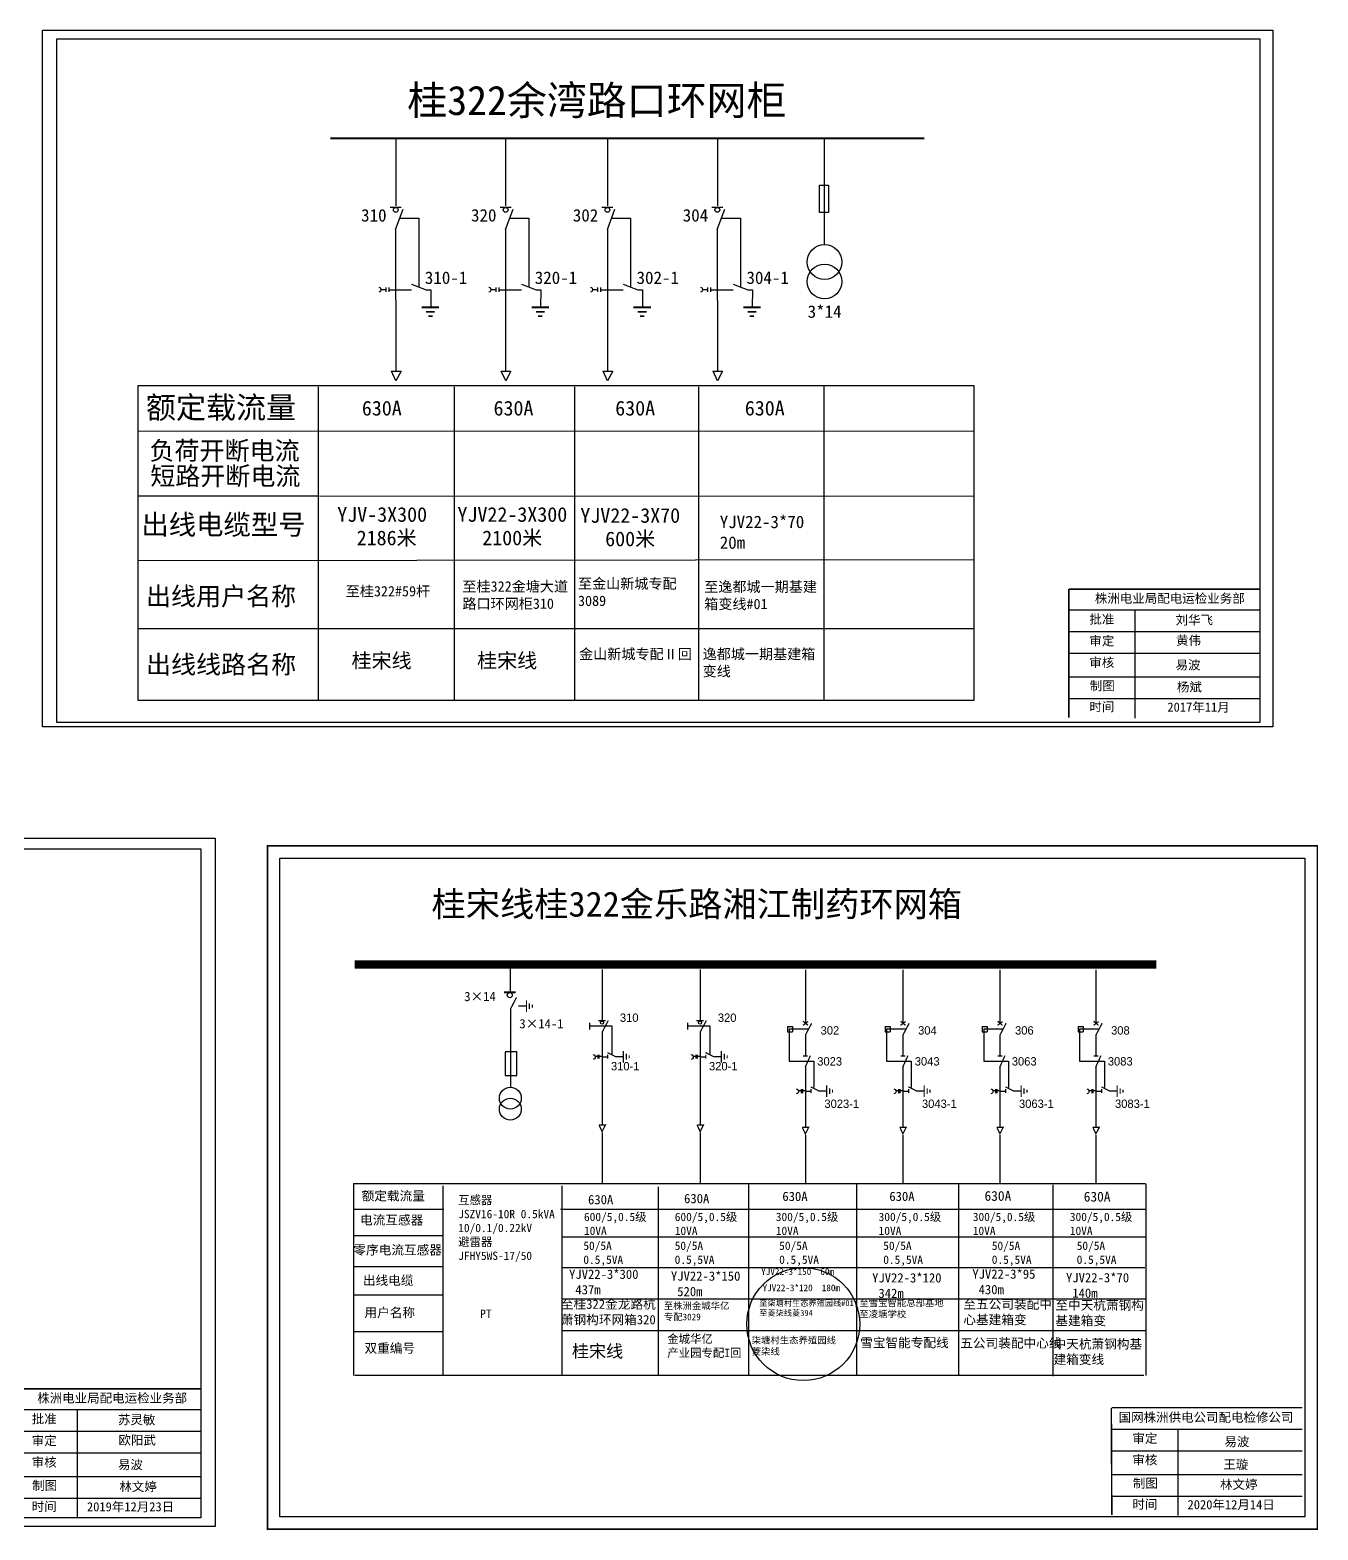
# Model space of a CAD drawing. Extents: x 1290 to 1704, y -528 to -159.
# Drawn here: x 1549.5 to 1703.5, y -339 to -159.7 of the extents above; entities that cross this region are included whole.
import ezdxf

# ---------------------------------------------------------------- set-up
doc = ezdxf.new("R2010")
doc.units = 0
doc.header["$LTSCALE"] = 0.774411
doc.linetypes.add('ACAD_ISO02W100', pattern=[15, 12, -3])
doc.linetypes.add('CENTER', pattern=[50.8, 31.75, -6.35, 6.35, -6.35])
doc.layers.get('0').update_dxf_attribs({"linetype": 'CONTINUOUS'})
doc.layers.add('2', color=7, linetype='CONTINUOUS')
doc.styles.add('HZ', font='')
doc.styles.add('hztxt_txtstyle_0.00_0_0', font='simkai.ttf')
doc.styles.add('hztxt_txtstyle_1.80_0_0', font='', dxfattribs={"height": 1.8, "bigfont": 'hztxt.shx'})
doc.styles.add('hztxt_txtstyle_2.70_0_0', font='simkai.ttf', dxfattribs={"height": 2.7})
doc.styles.add('KaiTi_GB2312_txtstyle_1.09_0_0', font='', dxfattribs={"height": 1.0944})
doc.styles.add('KaiTi_txtstyle_0.80_0_0', font='simkai.ttf', dxfattribs={"height": 0.8})
doc.styles.add('KaiTi_txtstyle_1.11_0_0', font='simkai.ttf', dxfattribs={"height": 1.109414})
doc.styles.get("Standard").update_dxf_attribs({"font": '', "height": 2.5})
doc.styles.add('STYLE1', font='txt.shx', dxfattribs={"height": 2.6})
doc.styles.add('字体', font='', dxfattribs={"height": 2.5})
doc.styles.get('HZ').set_extended_font_data('SimSun')
doc.styles.get('hztxt_txtstyle_1.80_0_0').set_extended_font_data('hztxt')
doc.styles.get('KaiTi_GB2312_txtstyle_1.09_0_0').set_extended_font_data('KaiTi_GB2312')
doc.styles.get('Standard').set_extended_font_data('SimSun')
doc.styles.get('字体').set_extended_font_data('KaiTi_GB2312')

# ---------------------------------------------------------------- blocks, each defined once
blk = doc.blocks.new('JD')
for points in [[(-2, 0.2), (-2, -0.2), (2, 0.2), (2, -0.2)], [(1, -1.2), (1, -0.8), (-1, -1.2), (-1, -0.8)], [(-0.5, -1.8), (-0.5, -2.2), (0.5, -1.8), (0.5, -2.2)]]:
    blk.add_trace(points)

msp = doc.modelspace()

# ---------------------------------------------------------------- linework, layer by layer
at = {"linetype": 'Continuous', "lineweight": 50}
msp.add_line((1585.47, -172.6), (1656.44, -172.67), dxfattribs=at)
for p, q in [((1593.25, -172.76), (1593.25, -180.72)), ((1606.39, -172.76), (1606.39, -180.72)), ((1618.56, -172.76), (1618.56, -180.72)), ((1631.7, -172.76), (1631.7, -180.72)), ((1644.48, -172.61), (1644.48, -185.34)), ((1592.59, -180.88), (1593.91, -180.88)), ((1605.73, -180.88), (1607.05, -180.88)), ((1617.9, -180.88), (1619.22, -180.88)), ((1631.04, -180.88), (1632.36, -180.88)), ((1593.24, -183.52), (1593.25, -200.47)), ((1606.38, -183.52), (1606.39, -200.47)), ((1618.55, -183.52), (1618.56, -200.47)), ((1631.69, -183.52), (1631.7, -200.47)), ((1597.44, -190.73), (1597.43, -192.82)), ((1610.58, -190.73), (1610.57, -192.82)), ((1622.75, -190.73), (1622.74, -192.82)), ((1635.89, -190.73), (1635.88, -192.82)), ((1592.71, -200.46), (1593.88, -200.46)), ((1593.27, -201.63), (1592.73, -200.46)), ((1593.88, -200.46), (1593.27, -201.63)), ((1605.85, -200.46), (1607.02, -200.46)), ((1606.41, -201.63), (1605.86, -200.46)), ((1607.02, -200.46), (1606.41, -201.63)), ((1618.02, -200.46), (1619.19, -200.46)), ((1618.58, -201.63), (1618.04, -200.46)), ((1619.19, -200.46), (1618.58, -201.63)), ((1631.16, -200.46), (1632.33, -200.46)), ((1631.72, -201.63), (1631.18, -200.46)), ((1632.33, -200.46), (1631.72, -201.63)), ((1562.45, -239.86), (1562.46, -202.17)), ((1562.46, -202.17), (1662.38, -202.17)), ((1583.97, -202.35), (1583.97, -239.84)), ((1600.23, -202.35), (1600.23, -239.83)), ((1614.64, -202.35), (1614.64, -239.83)), ((1629.45, -202.35), (1629.45, -239.83)), ((1644.43, -202.17), (1644.43, -239.83)), ((1662.38, -202.17), (1662.38, -239.83)), ((1562.48, -207.65), (1662.38, -207.6)), ((1562.52, -215.37), (1584.06, -215.37)), ((1584.14, -215.37), (1662.38, -215.41)), ((1662.38, -223.01), (1562.48, -223.15)), ((1662.38, -231.29), (1562.45, -231.28)), ((1662.38, -239.83), (1562.46, -239.84)), ((1606.93, -271.41), (1606.93, -274.7)), ((1617.91, -272.01), (1617.91, -278.12)), ((1606.95, -276.73), (1606.95, -286.06)), ((1607.93, -276.36), (1608.87, -276.36)), ((1617.91, -279.49), (1617.91, -290.59)), ((1617.91, -282.44), (1618.6, -282.44)), ((1619.51, -282.42), (1620.45, -282.42)), ((1598.99, -300.69), (1588.28, -300.69)), ((1598.95, -303.84), (1588.24, -303.84)), ((1598.95, -307.55), (1588.24, -307.55)), ((1598.91, -310.94), (1588.2, -310.94)), ((1598.95, -315.35), (1588.24, -315.35))]:
    msp.add_line(p, q)
at = {"linetype": 'Continuous'}
for p, q in [((1593.24, -183.52), (1594.15, -181.11)), ((1606.38, -183.52), (1607.29, -181.11)), ((1618.55, -183.52), (1619.46, -181.11)), ((1631.69, -183.52), (1632.6, -181.11)), ((1593.75, -182.17), (1596.01, -182.17)), ((1596.01, -182.18), (1596.02, -190.4)), ((1606.89, -182.17), (1609.15, -182.17)), ((1609.15, -182.18), (1609.16, -190.4)), ((1619.06, -182.17), (1621.33, -182.17)), ((1621.33, -182.18), (1621.33, -190.4)), ((1632.2, -182.17), (1634.46, -182.17)), ((1634.46, -182.18), (1634.47, -190.4)), ((1595.14, -190.07), (1596.89, -190.73)), ((1608.28, -190.07), (1610.03, -190.73)), ((1620.45, -190.07), (1622.2, -190.73)), ((1633.59, -190.07), (1635.34, -190.73)), ((1592.07, -190.73), (1591.52, -190.73)), ((1592.07, -190.47), (1592.07, -190.98)), ((1592.42, -190.47), (1592.42, -190.98)), ((1592.44, -190.73), (1595.14, -190.73)), ((1596.89, -190.73), (1597.44, -190.73)), ((1605.21, -190.73), (1604.66, -190.73)), ((1605.21, -190.47), (1605.21, -190.98)), ((1605.56, -190.47), (1605.56, -190.98)), ((1605.58, -190.73), (1608.28, -190.73)), ((1610.03, -190.73), (1610.58, -190.73)), ((1617.38, -190.73), (1616.83, -190.73)), ((1617.38, -190.47), (1617.38, -190.98)), ((1617.73, -190.47), (1617.73, -190.98)), ((1617.75, -190.73), (1620.45, -190.73)), ((1622.2, -190.73), (1622.75, -190.73)), ((1630.52, -190.73), (1629.97, -190.73)), ((1630.52, -190.47), (1630.52, -190.98)), ((1630.87, -190.47), (1630.87, -190.98)), ((1630.89, -190.73), (1633.59, -190.73)), ((1635.34, -190.73), (1635.89, -190.73)), ((1673.73, -229.01), (1696.48, -229.01)), ((1681.62, -229.01), (1681.62, -241.94)), ((1673.73, -231.61), (1696.48, -231.61)), ((1673.73, -234.2), (1696.48, -234.2)), ((1673.73, -237.02), (1696.48, -237.02)), ((1673.73, -239.61), (1696.48, -239.61)), ((1588.26, -320.55), (1588.26, -297.61)), ((1598.89, -297.86), (1598.89, -320.55)), ((1613.1, -297.86), (1613.1, -320.55)), ((1624.62, -298.01), (1624.62, -320.53)), ((1547.29, -324.62), (1570.04, -324.62)), ((1555.18, -324.62), (1555.18, -337.56)), ((1547.29, -327.22), (1570.04, -327.22)), ((1547.29, -329.81), (1570.04, -329.81)), ((1547.29, -332.64), (1570.04, -332.64)), ((1547.29, -335.23), (1570.04, -335.23))]:
    msp.add_line(p, q, dxfattribs=at)
at = {"color": 0}
for p, q in [((1629.63, -272.01), (1629.63, -278.12)), ((1642.22, -272.05), (1642.22, -278.46)), ((1653.88, -272.05), (1653.88, -278.46)), ((1665.48, -272.05), (1665.48, -278.46)), ((1676.95, -272.05), (1676.95, -278.46)), ((1629.63, -279.49), (1629.63, -290.59)), ((1640.09, -278.81), (1640.69, -278.81)), ((1640.09, -278.81), (1640.09, -279.48)), ((1640.09, -279.48), (1640.69, -279.48)), ((1640.69, -278.81), (1640.69, -279.48)), ((1651.75, -278.81), (1652.35, -278.81)), ((1651.75, -278.81), (1651.75, -279.48)), ((1651.75, -279.48), (1652.35, -279.48)), ((1652.35, -278.81), (1652.35, -279.48)), ((1663.35, -278.81), (1663.94, -278.81)), ((1663.35, -278.81), (1663.35, -279.48)), ((1663.35, -279.48), (1663.94, -279.48)), ((1663.94, -278.81), (1663.94, -279.48)), ((1674.82, -278.81), (1675.42, -278.81)), ((1674.82, -278.81), (1674.82, -279.48)), ((1674.82, -279.48), (1675.42, -279.48)), ((1675.42, -278.81), (1675.42, -279.48)), ((1642.22, -279.83), (1642.22, -282.3)), ((1653.88, -279.83), (1653.88, -282.3)), ((1665.48, -279.83), (1665.48, -282.3)), ((1676.95, -279.83), (1676.95, -282.3)), ((1629.63, -282.44), (1630.32, -282.44)), ((1631.23, -282.42), (1632.17, -282.42)), ((1642.22, -283.54), (1642.22, -290.85)), ((1653.88, -283.54), (1653.88, -290.85)), ((1665.48, -283.54), (1665.48, -290.85)), ((1676.95, -283.54), (1676.95, -290.85)), ((1642.22, -286.54), (1642.91, -286.54)), ((1643.81, -286.52), (1644.75, -286.52)), ((1653.88, -286.54), (1654.57, -286.54)), ((1655.47, -286.52), (1656.41, -286.52)), ((1665.48, -286.54), (1666.17, -286.54)), ((1667.07, -286.52), (1668.01, -286.52)), ((1676.95, -286.54), (1677.64, -286.54)), ((1678.55, -286.52), (1679.49, -286.52))]:
    msp.add_line(p, q, dxfattribs=at)
at = {"color": 0, "linetype": 'ACAD_ISO02W100'}
for p, q in [((1642.52, -279.16), (1640.28, -279.16)), ((1640.28, -279.16), (1640.28, -282.97)), ((1654.18, -279.16), (1651.94, -279.16)), ((1651.94, -279.16), (1651.94, -282.97)), ((1665.78, -279.16), (1663.54, -279.16)), ((1663.54, -279.16), (1663.54, -282.97)), ((1677.25, -279.16), (1675.01, -279.16)), ((1675.01, -279.16), (1675.01, -282.97)), ((1640.28, -282.97), (1643.23, -282.97)), ((1643.23, -282.97), (1643.23, -286.11)), ((1651.94, -282.97), (1654.89, -282.97)), ((1654.89, -282.97), (1654.89, -286.11)), ((1663.54, -282.97), (1666.49, -282.97)), ((1666.49, -282.97), (1666.49, -286.11)), ((1675.01, -282.97), (1677.97, -282.97)), ((1677.97, -282.97), (1677.97, -286.11))]:
    msp.add_line(p, q, dxfattribs=at)
at = {"linetype": 'CENTER'}
msp.add_line((1617.92, -291.49), (1617.92, -297.62), dxfattribs=at)
at = {"color": 0, "linetype": 'CENTER'}
for p, q in [((1629.64, -291.49), (1629.64, -297.62)), ((1642.22, -291.83), (1642.22, -297.59)), ((1653.88, -291.83), (1653.88, -297.59)), ((1665.48, -291.83), (1665.48, -297.59)), ((1676.96, -291.83), (1676.96, -297.59))]:
    msp.add_line(p, q, dxfattribs=at)
at = {"color": 0, "linetype": 'Continuous'}
for p, q in [((1588.22, -297.61), (1682.88, -297.61)), ((1635.44, -297.65), (1635.44, -320.55)), ((1648.34, -297.65), (1648.34, -320.55)), ((1660.54, -297.67), (1660.54, -320.56)), ((1682.94, -297.62), (1682.94, -320.57)), ((1671.81, -297.75), (1671.81, -320.64)), ((1612.93, -300.67), (1682.92, -300.67)), ((1613.1, -303.97), (1682.94, -303.97)), ((1613.1, -307.65), (1682.82, -307.65)), ((1613.1, -311.38), (1683.01, -311.38)), ((1613.1, -315.17), (1682.92, -315.17)), ((1682.67, -320.55), (1588.34, -320.55)), ((1678.87, -324.36), (1701.63, -324.36)), ((1678.87, -326.95), (1701.63, -326.95)), ((1686.77, -327.01), (1686.77, -337.29)), ((1678.87, -329.55), (1701.63, -329.55)), ((1678.87, -332.37), (1701.63, -332.37)), ((1678.87, -334.96), (1701.63, -334.96))]:
    msp.add_line(p, q, dxfattribs=at)
at = {"linetype": 'Continuous'}
for points in [[(1551.01, -159.68), (1698.11, -159.68), (1698.11, -242.98), (1551.01, -242.98)], [(1552.75, -160.72), (1696.55, -160.72), (1696.55, -242.46), (1552.75, -242.46)], [(1643.92, -178.25), (1644.99, -178.25), (1644.99, -181.51), (1643.92, -181.51)], [(1438.63, -256.31), (1571.66, -256.31), (1571.66, -338.62), (1438.63, -338.62)], [(1439.91, -257.58), (1569.96, -257.58), (1569.96, -337.56), (1439.91, -337.56)]]:
    msp.add_lwpolyline(points, close=True, dxfattribs=at)
at = {"linetype": 'Continuous', "const_width": 0.182}
for points in [[(1673.73, -226.53), (1673.71, -241.9)], [(1673.73, -226.53), (1696.48, -226.53)], [(1547.29, -322.15), (1570.04, -322.15)]]:
    msp.add_lwpolyline(points, dxfattribs=at)
at = {"color": 0, "linetype": 'Continuous', "const_width": 0.182}
msp.add_lwpolyline([(1577.93, -257.23), (1703.42, -257.23), (1703.42, -338.93), (1577.93, -338.93)], close=True, dxfattribs=at)
at = {"color": 0, "linetype": 'Continuous'}
msp.add_lwpolyline([(1579.41, -258.71), (1701.94, -258.71), (1701.94, -337.46), (1579.41, -337.46)], close=True, dxfattribs=at)
at = {"color": 0}
for points, const_width in [([(1588.34, -271.41), (1684.18, -271.41)], 0.998), ([(1629.19, -278.14), (1630.07, -278.14)], 0.15), ([(1629.63, -279.53), (1630.38, -278.11)], 0.15), ([(1641.94, -278.69), (1642.54, -278.23)], 0.15), ([(1641.94, -278.19), (1642.53, -278.68)], 0.15), ([(1642.22, -279.86), (1642.97, -278.44)], 0.15), ([(1653.6, -278.19), (1654.19, -278.68)], 0.15), ([(1653.59, -278.69), (1654.2, -278.23)], 0.15), ([(1653.88, -279.86), (1654.63, -278.44)], 0.15), ([(1665.2, -278.19), (1665.78, -278.68)], 0.15), ([(1665.19, -278.69), (1665.8, -278.23)], 0.15), ([(1665.48, -279.86), (1666.22, -278.44)], 0.15), ([(1676.67, -278.69), (1677.28, -278.23)], 0.15), ([(1676.67, -278.19), (1677.26, -278.68)], 0.15), ([(1676.95, -279.86), (1677.7, -278.44)], 0.15), ([(1630.29, -281.94), (1631.28, -282.44)], 0.15), ([(1630.32, -282.2), (1630.32, -282.67)], 0.15), ([(1641.95, -282.34), (1642.51, -282.34)], 0.15), ([(1642.19, -283.72), (1642.82, -282.31)], 0.15), ([(1653.61, -282.34), (1654.16, -282.34)], 0.15), ([(1653.85, -283.72), (1654.48, -282.31)], 0.15), ([(1665.21, -282.34), (1665.76, -282.34)], 0.15), ([(1665.45, -283.72), (1666.08, -282.31)], 0.15), ([(1676.68, -282.34), (1677.24, -282.34)], 0.15), ([(1676.92, -283.72), (1677.55, -282.31)], 0.15), ([(1642.87, -286.04), (1643.87, -286.54)], 0.15), ([(1642.91, -286.31), (1642.91, -286.77)], 0.15), ([(1654.53, -286.04), (1655.53, -286.54)], 0.15), ([(1654.57, -286.31), (1654.57, -286.77)], 0.15), ([(1666.13, -286.04), (1667.13, -286.54)], 0.15), ([(1666.17, -286.31), (1666.17, -286.77)], 0.15), ([(1677.61, -286.04), (1678.6, -286.54)], 0.15), ([(1677.64, -286.31), (1677.64, -286.77)], 0.15), ([(1629.26, -290.61), (1630.03, -290.61), (1629.64, -291.38), (1629.27, -290.6)], 0.15), ([(1641.85, -290.89), (1642.61, -290.89), (1642.22, -291.66), (1641.86, -290.88)], 0.15), ([(1653.51, -290.89), (1654.27, -290.89), (1653.88, -291.66), (1653.52, -290.88)], 0.15), ([(1665.11, -290.89), (1665.87, -290.89), (1665.48, -291.66), (1665.12, -290.88)], 0.15), ([(1676.58, -290.89), (1677.35, -290.89), (1676.96, -291.66), (1676.59, -290.88)], 0.15)]:
    msp.add_lwpolyline(points, dxfattribs=dict(at, const_width=const_width))
for points, const_width in [([(1606.18, -274.75), (1607.58, -274.75)], 0.238), ([(1606.95, -276.77), (1607.69, -275.35)], 0.15), ([(1617.47, -278.14), (1618.36, -278.14)], 0.15), ([(1617.91, -279.53), (1618.66, -278.11)], 0.15), ([(1618.57, -281.94), (1619.56, -282.44)], 0.15), ([(1618.6, -282.2), (1618.6, -282.67)], 0.15), ([(1617.55, -290.61), (1618.31, -290.61), (1617.92, -291.38), (1617.55, -290.6)], 0.15)]:
    msp.add_lwpolyline(points, dxfattribs=dict(const_width=const_width))
for points in [[(1616.4, -278.37), (1616.4, -279.2)], [(1628.12, -278.37), (1628.12, -279.2)], [(1606.35, -281.9), (1606.35, -284.7), (1607.74, -284.7), (1607.74, -281.87), (1606.35, -281.87)], [(1617.41, -282.43), (1617.09, -282.43)], [(1617.41, -282.22), (1617.41, -282.67)], [(1617.55, -282.22), (1617.55, -282.67)], [(1617.91, -282.43), (1617.55, -282.43)]]:
    msp.add_lwpolyline(points)
at = {"linetype": 'ACAD_ISO02W100'}
msp.add_lwpolyline([(1619.14, -282.2), (1619.14, -278.79), (1616.4, -278.79)], dxfattribs=at)
at = {"color": 0, "linetype": 'ACAD_ISO02W100'}
msp.add_lwpolyline([(1630.86, -282.2), (1630.86, -278.79), (1628.12, -278.79)], dxfattribs=at)
msp.add_lwpolyline([(1616.83, -282.17, -0.877934), (1616.84, -282.78)], format="xyb")
at = {"color": 0}
for points in [[(1628.54, -282.17, -0.877934), (1628.56, -282.78)], [(1641.13, -286.27, -0.877934), (1641.14, -286.88)], [(1652.79, -286.27, -0.877934), (1652.8, -286.88)], [(1664.39, -286.27, -0.877934), (1664.4, -286.88)], [(1675.87, -286.27, -0.877934), (1675.88, -286.88)]]:
    msp.add_lwpolyline(points, format="xyb", dxfattribs=at)
for points in [[(1629.13, -282.43), (1628.81, -282.43)], [(1629.13, -282.22), (1629.13, -282.67)], [(1629.27, -282.22), (1629.27, -282.67)], [(1629.63, -282.43), (1629.27, -282.43)], [(1641.72, -286.53), (1641.4, -286.53)], [(1641.72, -286.32), (1641.72, -286.78)], [(1641.86, -286.32), (1641.86, -286.78)], [(1642.22, -286.53), (1641.86, -286.53)], [(1653.37, -286.53), (1653.06, -286.53)], [(1653.37, -286.32), (1653.37, -286.78)], [(1653.51, -286.32), (1653.51, -286.78)], [(1653.88, -286.53), (1653.51, -286.53)], [(1664.97, -286.53), (1664.66, -286.53)], [(1664.97, -286.32), (1664.97, -286.78)], [(1665.11, -286.32), (1665.11, -286.78)], [(1665.47, -286.53), (1665.11, -286.53)], [(1676.45, -286.53), (1676.13, -286.53)], [(1676.45, -286.32), (1676.45, -286.78)], [(1676.59, -286.32), (1676.59, -286.78)], [(1676.95, -286.53), (1676.59, -286.53)]]:
    msp.add_lwpolyline(points, dxfattribs=at)
at = {"color": 0, "linetype": 'Continuous', "const_width": 0.182}
msp.add_lwpolyline([(1678.8, -324.44), (1678.86, -337.25)], dxfattribs=at)
for centre, radius in [((1593.25, -181.19), 0.286), ((1606.39, -181.19), 0.286), ((1618.56, -181.19), 0.286), ((1631.7, -181.19), 0.286), ((1606.88, -275.08), 0.305), ((1617.91, -278.36), 0.192)]:
    msp.add_circle(centre, radius)
at = {"linetype": 'Continuous'}
for centre in [(1644.51, -187.42), (1644.51, -189.75)]:
    msp.add_circle(centre, 2.08, dxfattribs=at)
at = {"color": 0}
msp.add_circle((1629.63, -278.36), 0.192, dxfattribs=at)
at = {"color": 1, "linetype": 'Continuous'}
msp.add_circle((1641.97, -314.41), 6.75, dxfattribs=at)
at = {"linetype": 'Continuous'}
for centre in [(1591.26, -190.72), (1604.4, -190.72), (1616.57, -190.72), (1629.71, -190.72)]:
    msp.add_arc(centre, 0.258, 268.8681, 90.9872, dxfattribs=at)
for points in [[(1596.35, -192.73), (1596.35, -192.94), (1598.44, -192.73), (1598.44, -192.94)], [(1597.91, -193.46), (1597.91, -193.26), (1596.87, -193.46), (1596.87, -193.26)], [(1609.49, -192.73), (1609.49, -192.94), (1611.58, -192.73), (1611.58, -192.94)], [(1611.05, -193.46), (1611.05, -193.26), (1610.01, -193.46), (1610.01, -193.26)], [(1621.66, -192.73), (1621.66, -192.94), (1623.75, -192.73), (1623.75, -192.94)], [(1623.23, -193.46), (1623.23, -193.26), (1622.18, -193.46), (1622.18, -193.26)], [(1634.8, -192.73), (1634.8, -192.94), (1636.89, -192.73), (1636.89, -192.94)], [(1636.36, -193.46), (1636.36, -193.26), (1635.32, -193.46), (1635.32, -193.26)], [(1597.13, -193.78), (1597.13, -193.99), (1597.65, -193.78), (1597.65, -193.99)], [(1610.27, -193.78), (1610.27, -193.99), (1610.79, -193.78), (1610.79, -193.99)], [(1622.44, -193.78), (1622.44, -193.99), (1622.96, -193.78), (1622.96, -193.99)], [(1635.58, -193.78), (1635.58, -193.99), (1636.1, -193.78), (1636.1, -193.99)]]:
    msp.add_trace(points)
at = {"layer": '2'}
for centre in [(1606.95, -287.39), (1606.95, -288.7)]:
    msp.add_circle(centre, 1.31, dxfattribs=at)

# ---------------------------------------------------------------- block references
at = {"xscale": 0.3494655254594932, "yscale": 0.3494655254594932, "zscale": 0.3494655254595134, "rotation": 90}
for p in [(1608.88, -276.39), (1620.46, -282.44)]:
    msp.add_blockref('JD', p, dxfattribs=at)
at = {"color": 0, "xscale": 0.3494655254594932, "yscale": 0.3494655254594932, "zscale": 0.3494655254595134, "rotation": 90}
for p in [(1632.18, -282.44), (1644.77, -286.55), (1656.43, -286.55), (1668.02, -286.55), (1679.5, -286.55)]:
    msp.add_blockref('JD', p, dxfattribs=at)

# ---------------------------------------------------------------- texts
for s, height, p in [('310', 1.491, (1589.11, -182.58)), ('320', 1.491, (1602.25, -182.58)), ('302', 1.491, (1614.42, -182.58)), ('304', 1.491, (1627.56, -182.58)), ('310-1', 1.491, (1596.73, -190.04)), ('320-1', 1.491, (1609.87, -190.04)), ('302-1', 1.491, (1622.04, -190.04)), ('304-1', 1.491, (1635.18, -190.04)), ('3*14', 1.491, (1642.49, -194.09)), ('630A', 1.754, (1589.2, -205.77)), ('630A', 1.754, (1604.94, -205.77)), ('630A', 1.754, (1619.49, -205.77)), ('630A', 1.754, (1634.98, -205.77)), ('YJV-3X300', 1.754, (1586.26, -218.48)), ('YJV22-3X300', 1.7542, (1600.63, -218.48)), ('YJV22-3X70', 1.754, (1615.32, -218.6)), ('2186米', 1.754, (1588.58, -221.28)), ('2100米', 1.754, (1603.59, -221.28)), ('600米', 1.754, (1618.29, -221.4)), ('桂宋线', 1.754, (1587.97, -235.95)), ('桂宋线', 1.754, (1602.98, -235.95)), ('桂宋线', 1.5, (1614.31, -318.39))]:
    msp.add_text(s, height=height).set_placement(p)
for s, height, style, p in [('额定载流量', 2.631, 'HZ', (1563.39, -206.12)), ('负荷开断电流', 2.193, 'HZ', (1563.81, -211.07)), ('短路开断电流', 2.193, 'HZ', (1563.91, -214.1)), ('出线电缆型号', 2.399, 'HZ', (1562.84, -220.02)), ('出线用户名称', 2.193, 'HZ', (1563.39, -228.47)), ('出线线路名称', 2.193, 'HZ', (1563.4, -236.63)), ('310', 0.998, 'hztxt_txtstyle_1.80_0_0', (1620.05, -278.27)), ('310-1', 0.998, 'hztxt_txtstyle_1.80_0_0', (1618.98, -284.07))]:
    msp.add_text(s, height=height, dxfattribs=dict(style=style)).set_placement(p)
at = {"linetype": 'Continuous', "style": 'hztxt_txtstyle_2.70_0_0'}
for s, p in [('3×14', (1601.44, -275.79)), ('3×14-1', (1608.03, -279.04))]:
    msp.add_text(s, height=1.109, dxfattribs=at).set_placement(p)
at = {"color": 0, "style": 'hztxt_txtstyle_1.80_0_0'}
for s, p in [('320', (1631.76, -278.27)), ('302', (1644.04, -279.79)), ('304', (1655.7, -279.79)), ('306', (1667.29, -279.79)), ('308', (1678.77, -279.79)), ('320-1', (1630.7, -284.07)), ('3023', (1643.64, -283.49)), ('3043', (1655.3, -283.49)), ('3063', (1666.9, -283.49)), ('3083', (1678.38, -283.49)), ('3023-1', (1644.5, -288.56)), ('3043-1', (1656.16, -288.56)), ('3063-1', (1667.76, -288.56)), ('3083-1', (1679.24, -288.56))]:
    msp.add_text(s, height=0.998, dxfattribs=at).set_placement(p)
at = {"linetype": 'Continuous', "attachment_point": 1}
for s, insert, char_height, width, style in [('{\\fSimSun|b0|i0|c134|p2;\\C7;桂322余湾路口环网柜}', (1594.63, -166.34), 3.5, 86.4834, 'STYLE1'), ('YJV22-3*70\\P20m', (1631.99, -217.75), 1.484, 23.9288, 'hztxt_txtstyle_2.70_0_0'), ('{\\fKaiTi_GB2312|b0|i0|c134|p49;\\C7;至桂322金塘大道路口环网柜310}', (1601.22, -225.59), 1.2351, 13.5919, 'STYLE1'), ('{\\fSimSun|b0|i0|c134|p2;\\C7;至金山新城专配3089}', (1615.04, -225.25), 1.2351, 13.5919, 'STYLE1'), ('{\\fSimSun|b0|i0|c134|p2;\\C7;至逸都城一期基建箱变线#01}', (1630.13, -225.63), 1.2351, 13.5919, 'STYLE1'), ('{\\fKaiTi_GB2312|b0|i0|c134|p49;\\C7;至桂322#59杆}', (1587.27, -226.16), 1.2351, 13.5919, 'STYLE1'), ('株洲电业局配电运检业务部', (1676.83, -227.08), 1.0944, 29.9201, '字体'), ('{\\fKaiTi_GB2312|b0|i0|c134|p49;批准}', (1676.17, -229.58), 1.0944, 8.5588, '字体'), ('刘华飞', (1686.48, -229.67), 1.094, 8.5588, '字体'), ('\\f\uffbfﾬￌﾣﾤ_GB2312|b0|i0|c134|p49;审定', (1676.17, -232.17), 1.0944, 8.5588, '字体'), ('黄伟', (1686.54, -232.11), 1.094, 8.5588, '字体'), ('{\\fSimSun|b0|i0|c134|p2;\\C7;金山新城专配Ⅱ回}', (1615.17, -233.67), 1.2351, 13.5919, 'STYLE1'), ('{\\fSimSun|b0|i0|c134|p2;\\C7;逸都城一期基建箱变线}', (1629.94, -233.67), 1.2351, 13.5919, 'STYLE1'), ('\\f\uffbfﾬￌﾣﾤ_GB2312|b0|i0|c134|p49;审核', (1676.17, -234.75), 1.0944, 8.5588, '字体'), ('易波', (1686.48, -235.04), 1.094, 8.5588, '字体'), ('\\f\uffbfﾬￌﾣﾤ_GB2312|b0|i0|c134|p49;制图', (1676.23, -237.53), 1.0944, 8.5588, '字体'), ('{\\fSimSun|b0|i0|c134|p2;杨斌}', (1686.64, -237.68), 1.0944, 8.5588, '字体'), ('\\f\uffbfﾬￌﾣﾤ_GB2312|b0|i0|c134|p49;时间', (1676.17, -240.04), 1.0944, 8.5588, '字体'), ('2017{\\fSimSun|b0|i0|c134|p2;年}11{\\fSimSun|b0|i0|c134|p2;月}', (1685.5, -240.09), 1.0944, 16.0081, '字体'), ('{\\fSimSun|b0|i0|c134|p2;额定载流量}', (1589.17, -298.52), 1.1094, 17.8852, 'hztxt_txtstyle_2.70_0_0'), ('\\A1;{\\fSimSun|b0|i0|c134|p2;互感器\\PJSZV16-10R 0.5kVA\\P10/0.1/0.22kV\\P避雷器\\PJFHY5WS-17/50}', (1600.72, -299.08), 0.9985, 18.4113, 'hztxt_txtstyle_2.70_0_0'), ('{\\fSimSun|b0|i0|c134|p2;630A}', (1616.24, -298.97), 1.1094, 17.8852, 'hztxt_txtstyle_2.70_0_0'), ('{\\fSimSun|b0|i0|c134|p2;电流互感器}', (1588.98, -301.4), 1.1094, 17.8852, 'hztxt_txtstyle_2.70_0_0'), ('\\A1;{\\fSimSun|b0|i0|c134|p2;600/5,0.5级\\P10VA}', (1615.76, -301.09), 0.9985, 18.4113, 'hztxt_txtstyle_2.70_0_0'), ('{\\fSimSun|b0|i0|c134|p2;零序电流互感器}', (1588.19, -304.98), 1.1094, 17.8852, 'hztxt_txtstyle_2.70_0_0'), ('{\\fSimSun|b0|i0|c134|p2;50/5A\\P0.5,5VA}', (1615.68, -304.54), 0.9985, 17.8852, 'hztxt_txtstyle_2.70_0_0'), ('{\\fSimSun|b0|i0|c134|p2;出线电缆}', (1589.32, -308.62), 1.1094, 17.8852, 'hztxt_txtstyle_2.70_0_0'), ('{\\fSimSun|b0|i0|c134|p2;YJV22-3*300\\P 437m}', (1613.97, -307.89), 1.1094, 17.8852, 'hztxt_txtstyle_2.70_0_0'), ('{\\fSimSun|b0|i0|c134|p2;至桂322金龙路杭萧钢构环网箱320}', (1612.99, -311.47), 1.1094, 11.9354, 'hztxt_txtstyle_2.70_0_0'), ('{\\fSimSun|b0|i0|c134|p2;用户名称}', (1589.51, -312.47), 1.1094, 17.8852, 'hztxt_txtstyle_2.70_0_0'), ('{\\fSimSun|b0|i0|c134|p2;PT}', (1603.34, -312.67), 1.0024, 7.7986, 'hztxt_txtstyle_0.00_0_0'), ('{\\fSimSun|b0|i0|c134|p2;双重编号}', (1589.51, -316.73), 1.1094, 17.8852, 'hztxt_txtstyle_2.70_0_0'), ('株洲电业局配电运检业务部', (1550.39, -322.7), 1.0944, 29.9201, '字体'), ('{\\fKaiTi_GB2312|b0|i0|c134|p49;批准}', (1549.73, -325.19), 1.0944, 8.5588, '字体'), ('{\\fSimSun|b0|i0|c134|p2;苏灵敏}', (1560.04, -325.29), 1.0944, 8.5588, '字体'), ('\\f\uffbfﾬￌﾣﾤ_GB2312|b0|i0|c134|p49;审定', (1549.73, -327.79), 1.0944, 8.5588, '字体'), ('{\\fSimSun|b0|i0|c134|p2;欧阳武}', (1560.1, -327.72), 1.0944, 8.5588, '字体'), ('\\f\uffbfﾬￌﾣﾤ_GB2312|b0|i0|c134|p49;审核', (1549.73, -330.37), 1.0944, 8.5588, '字体'), ('易波', (1560.04, -330.66), 1.094, 8.5588, '字体'), ('\\f\uffbfﾬￌﾣﾤ_GB2312|b0|i0|c134|p49;制图', (1549.79, -333.15), 1.0944, 8.5588, '字体'), ('{\\fSimSun|b0|i0|c134|p2;林文婷}', (1560.21, -333.29), 1.0944, 8.5588, 'KaiTi_GB2312_txtstyle_1.09_0_0'), ('\\f\uffbfﾬￌﾣﾤ_GB2312|b0|i0|c134|p49;时间', (1549.73, -335.66), 1.0944, 8.5588, '字体'), ('2019{\\fSimSun|b0|i0|c134|p2;年}12{\\fSimSun|b0|i0|c134|p2;月23日}', (1556.33, -335.7), 1.0944, 16.0081, 'KaiTi_GB2312_txtstyle_1.09_0_0')]:
    msp.add_mtext(s, dxfattribs=dict(at, insert=insert, char_height=char_height, width=width, style=style))
at = {"color": 0, "linetype": 'Continuous', "attachment_point": 1}
for s, insert, char_height, width, style in [('{\\fSimSun|b0|i0|c134|p2;桂宋线桂322金乐路湘江制药环网箱}', (1597.54, -262.69), 3, 80.4201, '字体'), ('{\\fSimSun|b0|i0|c134|p2;630A}', (1627.72, -298.84), 1.1094, 17.8852, 'hztxt_txtstyle_2.70_0_0'), ('{\\fSimSun|b0|i0|c134|p2;630A}', (1639.47, -298.58), 1.1094, 17.8852, 'hztxt_txtstyle_2.70_0_0'), ('{\\fSimSun|b0|i0|c134|p2;630A}', (1652.26, -298.58), 1.1094, 17.8852, 'hztxt_txtstyle_2.70_0_0'), ('{\\fSimSun|b0|i0|c134|p2;630A}', (1663.64, -298.49), 1.1757, 9.454, 'hztxt_txtstyle_0.00_0_0'), ('{\\fSimSun|b0|i0|c134|p2;630A}', (1675.5, -298.58), 1.1757, 9.454, 'hztxt_txtstyle_0.00_0_0'), ('\\A1;{\\fSimSun|b0|i0|c134|p2;600/5,0.5级\\P10VA}', (1626.61, -301.09), 0.9985, 18.4113, 'hztxt_txtstyle_2.70_0_0'), ('\\A1;{\\fSimSun|b0|i0|c134|p2;300/5,0.5级\\P10VA}', (1638.69, -301.09), 0.9985, 18.4113, 'hztxt_txtstyle_2.70_0_0'), ('\\A1;{\\fSimSun|b0|i0|c134|p2;300/5,0.5级\\P10VA}', (1650.98, -301.09), 0.9985, 18.4113, 'hztxt_txtstyle_2.70_0_0'), ('\\A1;{\\fSimSun|b0|i0|c134|p2;300/5,0.5级\\P10VA}', (1662.24, -301.09), 0.9985, 18.4113, 'hztxt_txtstyle_2.70_0_0'), ('\\A1;{\\fSimSun|b0|i0|c134|p2;300/5,0.5级\\P10VA}', (1673.84, -301.09), 0.9985, 18.4113, 'hztxt_txtstyle_2.70_0_0'), ('{\\fSimSun|b0|i0|c134|p2;50/5A\\P0.5,5VA}', (1626.6, -304.54), 0.9985, 17.8852, 'hztxt_txtstyle_2.70_0_0'), ('{\\fSimSun|b0|i0|c134|p2;50/5A\\P0.5,5VA}', (1639.09, -304.54), 0.9985, 17.8852, 'hztxt_txtstyle_2.70_0_0'), ('{\\fSimSun|b0|i0|c134|p2;50/5A\\P0.5,5VA}', (1651.53, -304.54), 0.9985, 17.8852, 'hztxt_txtstyle_2.70_0_0'), ('{\\fSimSun|b0|i0|c134|p2;50/5A\\P0.5,5VA}', (1664.51, -304.54), 0.9985, 17.8852, 'hztxt_txtstyle_2.70_0_0'), ('{\\fSimSun|b0|i0|c134|p2;50/5A\\P0.5,5VA}', (1674.66, -304.54), 0.9985, 17.8852, 'hztxt_txtstyle_2.70_0_0'), ('{\\fSimSun|b0|i0|c134|p2;YJV22-3*150  60m}', (1636.94, -307.72), 0.8, 17.8852, 'hztxt_txtstyle_2.70_0_0'), ('{\\fSimSun|b0|i0|c134|p2;YJV22-3*95\\P 430m}', (1662.18, -307.87), 1.1094, 17.8852, 'hztxt_txtstyle_2.70_0_0'), ('{\\fSimSun|b0|i0|c134|p2;YJV22-3*70\\P 140m}', (1673.38, -308.3), 1.1094, 17.8852, 'hztxt_txtstyle_2.70_0_0'), ('{\\fSimSun|b0|i0|c134|p2;YJV22-3*120  180m}', (1637.11, -309.67), 0.8, 17.8852, 'hztxt_txtstyle_2.70_0_0'), ('{\\fSimSun|b0|i0|c134|p2;至五公司装配中心基建箱变}', (1661.11, -311.47), 1.1094, 11.957, 'hztxt_txtstyle_2.70_0_0'), ('{\\fSimSun|b0|i0|c134|p2;至中天杭萧钢构基建箱变}', (1672.11, -311.59), 1.1094, 11.957, 'hztxt_txtstyle_2.70_0_0'), ('{\\fSimSun|b0|i0|c134|p2;柒塘村生态养殖园线\\P\\C7;菱柒线}', (1635.8, -315.94), 0.8, 13.6226, 'hztxt_txtstyle_2.70_0_0'), ('{\\fSimSun|b0|i0|c134|p2;五公司装配中心线}', (1660.74, -316.12), 1.1094, 11.957, 'hztxt_txtstyle_2.70_0_0'), ('{\\fSimSun|b0|i0|c134|p2;中天杭萧钢构基建箱变线}', (1671.89, -316.22), 1.1094, 11.957, 'hztxt_txtstyle_2.70_0_0'), ('国网株洲供电公司配电检修公司', (1679.67, -325), 1.0944, 29.9201, '字体'), ('\\f\uffbfﾬￌﾣﾤ_GB2312|b0|i0|c134|p49;审定', (1681.32, -327.52), 1.0944, 8.5588, '字体'), ('易波', (1692.32, -327.91), 1.094, 8.5588, '字体'), ('\\f\uffbfﾬￌﾣﾤ_GB2312|b0|i0|c134|p49;审核', (1681.32, -330.1), 1.0944, 8.5588, '字体'), ('王璇', (1692.19, -330.63), 1.094, 8.5588, '字体'), ('\\f\uffbfﾬￌﾣﾤ_GB2312|b0|i0|c134|p49;制图', (1681.38, -332.88), 1.0944, 8.5588, '字体'), ('\\f\uffbfﾬￌﾣﾤ_GB2312|b0|i0|c134|p49;时间', (1681.32, -335.39), 1.0944, 8.5588, '字体')]:
    msp.add_mtext(s, dxfattribs=dict(at, insert=insert, char_height=char_height, width=width, style=style))
at = {"color": 7, "linetype": 'Continuous', "attachment_point": 1}
for s, insert, char_height, width, style in [('{\\fSimSun|b0|i0|c134|p2;YJV22-3*150\\P 520m}', (1626.15, -308.11), 1.1094, 17.8852, 'KaiTi_txtstyle_1.11_0_0'), ('{\\fSimSun|b0|i0|c134|p2;YJV22-3*120\\P 342m}', (1650.2, -308.32), 1.1094, 17.8852, 'KaiTi_txtstyle_1.11_0_0'), ('{\\fSimSun|b0|i0|c134|p2;至株洲金城华亿^J专配3029}', (1625.3, -311.82), 0.8, 13.6226, 'KaiTi_txtstyle_0.80_0_0'), ('{\\fSimSun|b0|i0|c134|p2;至柒塘村生态养殖园线#01；\\P至菱柒线菱394}', (1636.71, -311.55), 0.7, 11.6672, 'KaiTi_txtstyle_1.11_0_0'), ('{\\fSimSun|b0|i0|c134|p2;至雪宝智能总部基地至凌塘学校}', (1648.68, -311.47), 0.8, 10.1977, 'KaiTi_txtstyle_1.11_0_0'), ('{\\fSimSun|b0|i0|c134|p2;雪宝智能专配线}', (1648.77, -316.07), 1.1094, 17.8852, 'KaiTi_txtstyle_1.11_0_0'), ('{\\fSimSun|b0|i0|c134|p2;}', (1601.34, -321.74), 1.1094, 13.6226, 'KaiTi_txtstyle_1.11_0_0'), ('{\\fSimSun|b0|i0|c134|p2;林文婷}', (1691.79, -333.03), 1.0944, 8.5588, 'KaiTi_GB2312_txtstyle_1.09_0_0'), ('{\\fSimSun|b0|i0|c134|p2;2020年12月14日}', (1687.91, -335.44), 1.0944, 16.0081, 'KaiTi_GB2312_txtstyle_1.09_0_0')]:
    msp.add_mtext(s, dxfattribs=dict(at, insert=insert, char_height=char_height, width=width, style=style))
at = {"color": 7, "linetype": 'Continuous', "insert": (1625.71, -315.68), "char_height": 1, "width": 17.8852, "attachment_point": 1}
msp.add_mtext('金城华亿^J产业园专配I回', dxfattribs=at)

doc.saveas('drawing.dxf')
